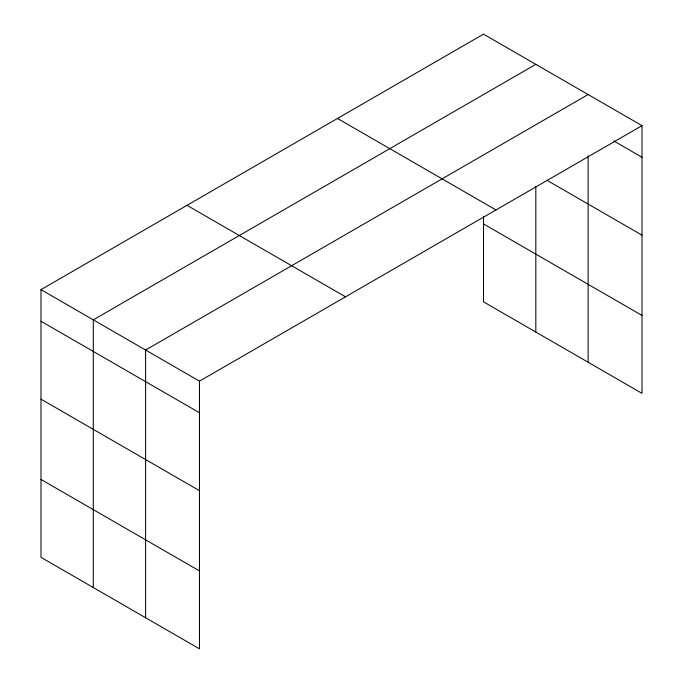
<?xml version="1.0" encoding="UTF-8"?>
<svg xmlns="http://www.w3.org/2000/svg" width="683" height="683" viewBox="0 0 683 683"><rect width="100%" height="100%" fill="white"/><g stroke="black" fill="none" stroke-linecap="round" stroke-linejoin="round"><path stroke-width="1.02" d="M642.011 125.655L199.479 381.148L199.479 648.85L40.989 557.345L40.989 289.643L483.521 34.15L642.011 125.655L642.011 393.357L483.521 301.852L483.521 216.545M588.123 155.63L588.123 362.246M535.822 64.347L93.289 319.84L93.289 587.542M588.123 94.544L145.59 350.038L145.59 617.739M613.701 140.911L642.011 157.261M546.835 180.218L642.011 235.165M337.487 118.466L495.978 209.963M483.521 223.939L642.011 315.444M187.022 205.335L345.513 296.832M40.989 289.643L199.479 381.148M40.989 321.249L199.479 412.754M40.989 399.162L199.479 490.667M40.989 479.44L199.479 570.937M535.822 186.536L535.822 332.049"/></g></svg>
